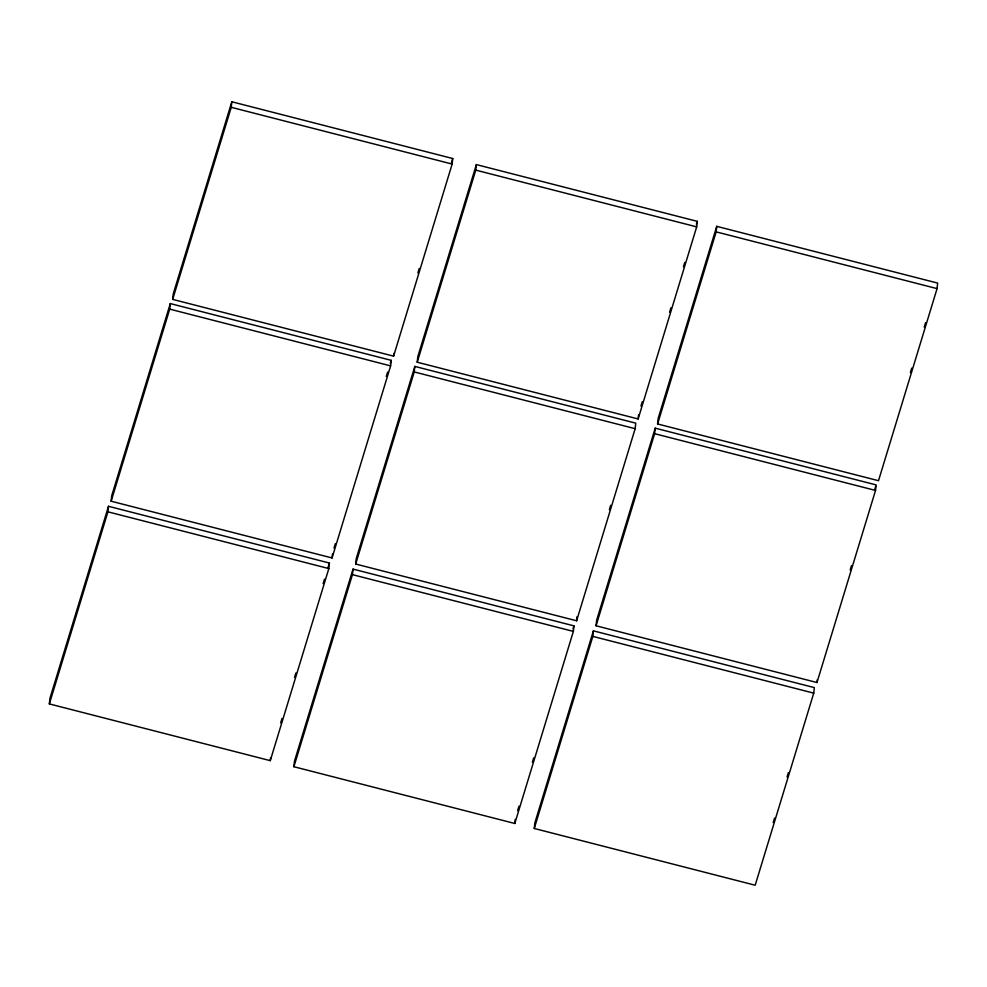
<?xml version="1.0" encoding="UTF-8"?>
<svg xmlns="http://www.w3.org/2000/svg" width="987" height="987" viewBox="0 0 987 987"><rect width="100%" height="100%" fill="white"/><g stroke="black" fill="none" stroke-linecap="round" stroke-linejoin="round"><path stroke-width="1.48" d="M49.35 703.916L49.93 698.377L108.496 506.294L329.411 563.034L328.831 568.574L270.265 760.656L49.35 703.916L107.916 511.821L108.496 506.294M111.149 501.211L111.728 495.684L170.295 303.589L391.21 360.341L390.63 365.881L332.064 557.963L111.149 501.211L169.715 309.128L170.295 303.589M172.676 299.394L173.256 293.867L231.822 101.772L452.737 158.525L452.157 164.064L393.591 356.147L172.676 299.394L231.242 107.312L231.822 101.772M270.265 760.656L270.561 757.893M293.892 766.726L294.471 761.199L353.025 569.104L573.94 625.857L573.361 631.396L514.807 823.479L293.892 766.726L352.445 574.644L353.025 569.104M332.064 557.963L332.496 553.806M355.69 564.033L356.27 558.494L414.824 366.411L635.739 423.152L635.159 428.691L576.605 620.774L355.69 564.033L414.244 371.939L414.824 366.411M393.591 356.147L393.887 353.383M417.217 362.217L417.797 356.677L476.363 164.595L697.278 221.347L696.686 226.874L638.133 418.957L417.217 362.217L475.771 170.122L476.363 164.595M514.807 823.479L515.239 819.321M534.263 828.475L534.843 822.936L593.409 630.853L814.324 687.606L813.744 693.133L755.178 885.228L534.263 828.475L592.829 636.393L593.409 630.853M576.605 620.774L577.037 616.628M596.062 625.783L596.641 620.243L655.208 428.161L876.123 484.901L875.543 490.44L816.977 682.523L596.062 625.783L654.628 433.688L655.208 428.161M638.133 418.957L638.564 414.811M657.589 423.966L658.169 418.426L716.735 226.344L937.65 283.084L937.07 288.623L878.504 480.706L657.589 423.966L716.155 231.871L716.735 226.344M816.977 682.523L817.261 679.759M280.678 722.866L282.023 718.462M294.545 677.415L295.878 673.011M323.156 583.564L324.489 579.172M328.066 567.439L329.411 563.034M333.988 548.032L335.333 543.627M386.287 376.466L387.632 372.074M390.309 363.278L391.21 360.341M417.871 272.893L419.204 268.501M451.392 162.929L452.737 158.525M517.62 810.611L518.965 806.206M532.375 762.223L533.708 757.819M573.052 628.793L573.94 625.857M609.374 509.674L610.706 505.27M640.945 406.101L642.29 401.697M669.556 312.25L670.901 307.858M683.411 266.798L684.756 262.394M696.378 224.271L697.278 221.347M773.191 822.504L774.536 818.112M787.046 777.053L788.391 772.648M850.189 569.955L851.534 565.551M874.778 489.305L875.679 486.369M910.384 372.531L911.717 368.139M924.239 327.079L925.584 322.675M231.242 107.312L452.157 164.064M475.771 170.122L696.686 226.874M716.155 231.871L937.07 288.623M169.715 309.128L390.63 365.881M414.244 371.939L635.159 428.691M654.628 433.688L875.543 490.44M107.916 511.821L328.831 568.574M352.445 574.644L573.361 631.396M592.829 636.393L813.744 693.133"/></g></svg>
